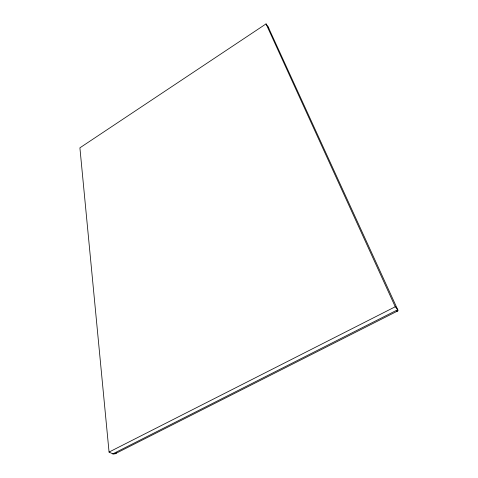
<?xml version="1.0" encoding="UTF-8"?>
<svg xmlns="http://www.w3.org/2000/svg" width="478" height="478" viewBox="0 0 478 478"><rect width="100%" height="100%" fill="white"/><g stroke="black" fill="none" stroke-linecap="round" stroke-linejoin="round"><path stroke-width="0.72" d="M397.845 310.891L398.001 310.091L395.258 306.757L266.037 23.9L79.904 147.833L109.056 452.069L113.28 454.07L115.156 453.753L397.845 310.891L396.387 311.16M116.566 452.881L115.156 453.753M109.056 452.069L395.258 306.757M112.76 453.897L397.75 309.726L268.2 26.989L266.037 23.9M268.2 26.989L268.815 28.537"/></g></svg>
